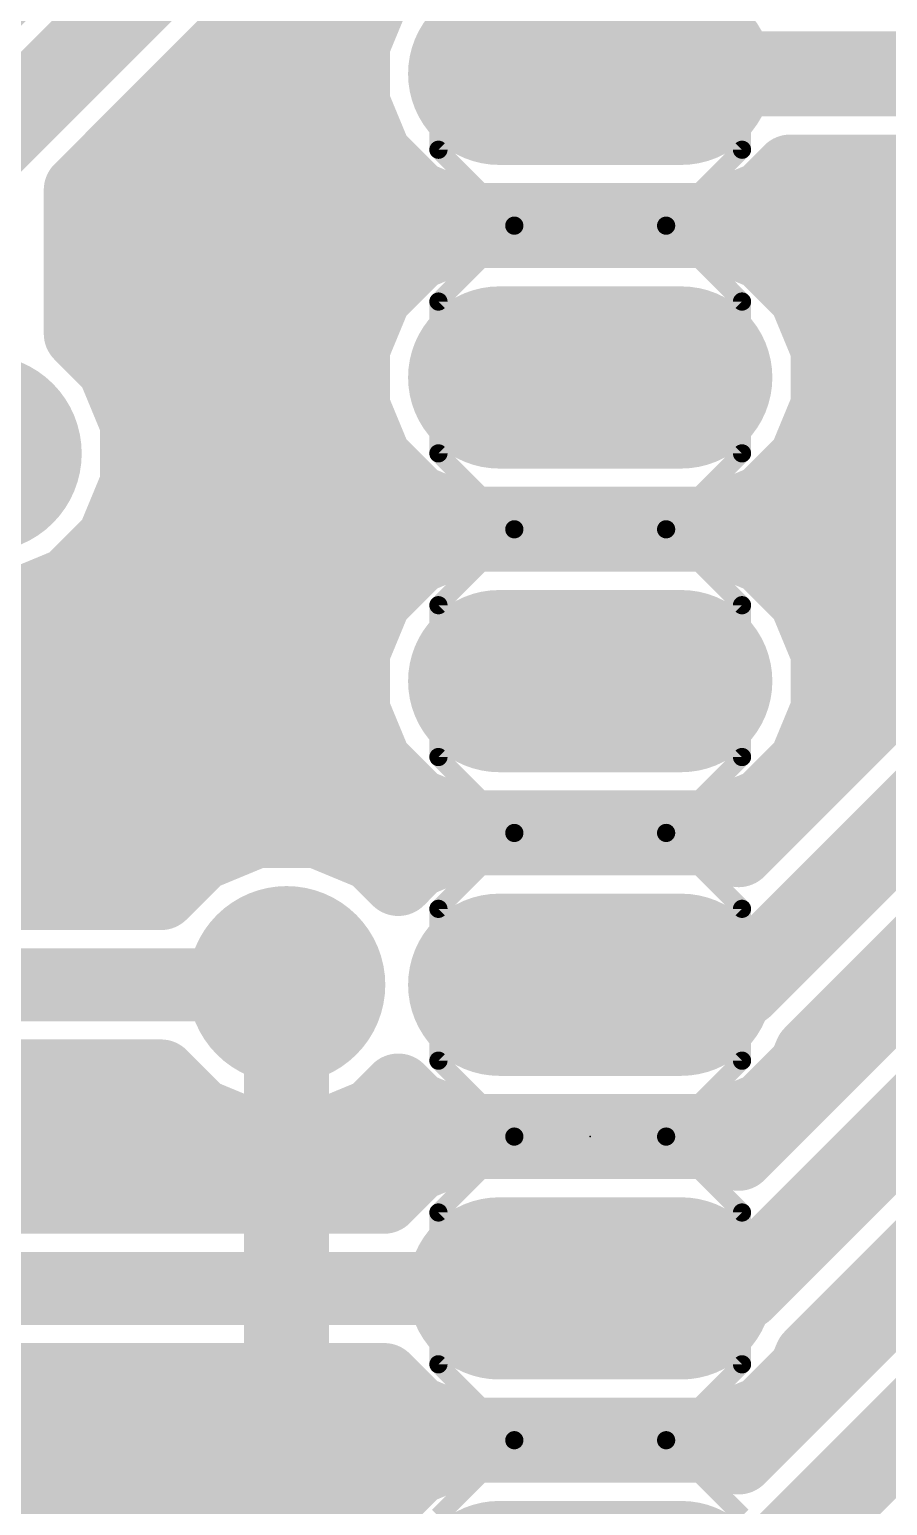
# Model space of a CAD drawing. Extents: x 30.8 to 86, y 18.1 to 73.3.
# Drawn here: x 38.49 to 45.67, y 43.9 to 56.25 of the extents above; entities that cross this region are included whole.
import ezdxf

# ---------------------------------------------------------------- set-up
doc = ezdxf.new("R2010")
doc.units = 0
for name, color, linetype in [('1', 12, 'CONTINUOUS'), ('16', 132, 'CONTINUOUS'), ('17', 110, 'CONTINUOUS'), ('18', 110, 'CONTINUOUS'), ('20', 31, 'CONTINUOUS'), ('21', 253, 'CONTINUOUS'), ('23', 53, 'CONTINUOUS'), ('51', 253, 'CONTINUOUS')]:
    doc.layers.add(name, color=color, linetype=linetype)

# ---------------------------------------------------------------- blocks, each defined once
blk = doc.blocks.new('RECT')
blk.add_solid([(-0.5, -0.5), (0.5, -0.5), (-0.5, 0.5), (0.5, 0.5)])
blk = doc.blocks.new('LONGP100')
at = {"const_width": 1}
blk.add_lwpolyline([(-0.5, 0), (0.5, 0)], dxfattribs=at)
at = {"const_width": 0.5}
for points in [[(-0.5, 0.25, 1), (-0.5, -0.25)], [(0.5, -0.25, 1), (0.5, 0.25)]]:
    blk.add_lwpolyline(points, format="xyb", dxfattribs=at)
blk = doc.blocks.new('ROUNDV')
at = {"const_width": 0.5}
blk.add_lwpolyline([(0, -0.25, 1), (0, 0.25, 1), (0, -0.25)], format="xyb", dxfattribs=at)

msp = doc.modelspace()

# ---------------------------------------------------------------- linework, layer by layer
at = {"layer": '1', "const_width": 0.7112}
msp.add_lwpolyline([(40.64, 48.26), (40.64, 40.64)], dxfattribs=at)
at = {"layer": '1', "const_width": 0.3556}
msp.add_lwpolyline([(40.8178, 48.26, 1), (40.4622, 48.26)], format="xyb", dxfattribs=at)
at = {"layer": '16'}
for points, const_width in [([(40.5859, 58.8804), (37.4109, 55.7054)], 0.6096), ([(38.1, 55.245), (41.275, 58.42)], 0.7112), ([(38.9128, 54.9083), (41.5591, 57.5547)], 0.6096), ([(41.3844, 56.5706), (41.1988, 56.1225)], 0.6096), ([(41.1988, 56.1225), (41.1988, 55.6375)], 0.6096), ([(40.0877, 56.0832), (41.1988, 56.0832)], 0.6096), ([(43.18, 55.88), (48.895, 55.88)], 0.7112), ([(41.1988, 55.6375), (41.3844, 55.1894)], 0.6096), ([(39.4781, 55.4736), (41.2667, 55.4736)], 0.6096), ([(41.3844, 55.1894), (41.7274, 54.8464)], 0.6096), ([(50.1109, 55.0704), (44.4215, 49.381)], 0.6096), ([(44.6326, 54.8464), (44.8534, 55.0672)], 0.6096), ([(44.8534, 55.0672), (47.8938, 55.0672)], 0.6096), ([(38.9128, 53.7062), (38.9128, 54.9083)], 0.6096), ([(38.9128, 54.864), (41.7098, 54.864)], 0.6096), ([(41.7274, 54.8464), (42.1755, 54.6608)], 0.6096), ([(44.1845, 54.6608), (44.6326, 54.8464)], 0.6096), ([(44.6502, 54.864), (48.097, 54.864)], 0.6096), ([(42.1755, 54.6608), (44.1845, 54.6608)], 0.6096), ([(44.45, 48.26), (50.8, 54.61)], 0.7112), ([(42.1755, 54.5592), (41.7274, 54.3736)], 0.6096), ([(44.1845, 54.5592), (42.1755, 54.5592)], 0.6096), ([(44.6326, 54.3736), (44.1845, 54.5592)], 0.6096), ([(41.7274, 54.3736), (41.3844, 54.0306)], 0.6096), ([(44.9756, 54.0306), (44.6326, 54.3736)], 0.6096), ([(38.9128, 54.2544), (41.6082, 54.2544)], 0.6096), ([(44.7518, 54.2544), (49.2949, 54.2544)], 0.6096), ([(41.3844, 54.0306), (41.1988, 53.5825)], 0.6096), ([(45.1612, 53.5825), (44.9756, 54.0306)], 0.6096), ([(45.0228, 47.6833), (51.1367, 53.7972)], 0.6096), ([(39.1874, 53.4316), (38.9128, 53.7062)], 0.6096), ([(38.9742, 53.6448), (41.2246, 53.6448)], 0.6096), ([(41.1988, 53.5825), (41.1988, 53.0975)], 0.6096), ([(45.1354, 53.6448), (48.6853, 53.6448)], 0.6096), ([(45.1612, 53.0975), (45.1612, 53.5825)], 0.6096), ([(39.3827, 52.9601), (39.1874, 53.4316)], 0.6096), ([(39.3516, 53.0352), (41.2246, 53.0352)], 0.6096), ([(41.1988, 53.0975), (41.3844, 52.6494)], 0.6096), ([(44.9756, 52.6494), (45.1612, 53.0975)], 0.6096), ([(45.1354, 53.0352), (48.0757, 53.0352)], 0.6096), ([(39.3827, 52.4499), (39.3827, 52.9601)], 0.6096), ([(41.3844, 52.6494), (41.7274, 52.3064)], 0.6096), ([(44.6326, 52.3064), (44.9756, 52.6494)], 0.6096), ([(39.1874, 51.9784), (39.3827, 52.4499)], 0.6096), ([(39.3727, 52.4256), (41.6082, 52.4256)], 0.6096), ([(50.1109, 52.5304), (44.4215, 46.841)], 0.6096), ([(44.7518, 52.4256), (47.4661, 52.4256)], 0.6096), ([(41.7274, 52.3064), (42.1755, 52.1208)], 0.6096), ([(44.1845, 52.1208), (44.6326, 52.3064)], 0.6096), ([(42.1755, 52.1208), (44.1845, 52.1208)], 0.6096), ([(44.45, 45.72), (50.8, 52.07)], 0.7112), ([(38.8266, 51.6176), (39.1874, 51.9784)], 0.6096), ([(42.1755, 52.0192), (41.7274, 51.8336)], 0.6096), ([(44.1845, 52.0192), (42.1755, 52.0192)], 0.6096), ([(44.6326, 51.8336), (44.1845, 52.0192)], 0.6096), ([(39.025, 51.816), (41.7098, 51.816)], 0.6096), ([(41.7274, 51.8336), (41.3844, 51.4906)], 0.6096), ([(44.9756, 51.4906), (44.6326, 51.8336)], 0.6096), ([(44.6502, 51.816), (46.8565, 51.816)], 0.6096), ([(38.3551, 51.4223), (38.8266, 51.6176)], 0.6096), ([(41.3844, 51.4906), (41.1988, 51.0425)], 0.6096), ([(45.1612, 51.0425), (44.9756, 51.4906)], 0.6096), ([(37.8449, 51.4223), (38.3551, 51.4223)], 0.6096), ([(37.4733, 51.2064), (41.2667, 51.2064)], 0.6096), ([(45.0228, 45.1433), (51.1367, 51.2572)], 0.6096), ([(45.0933, 51.2064), (46.2469, 51.2064)], 0.6096), ([(41.1988, 51.0425), (41.1988, 50.5575)], 0.6096), ([(45.1612, 50.5575), (45.1612, 51.0425)], 0.6096), ([(37.5412, 50.5968), (41.1988, 50.5968)], 0.6096), ([(45.1612, 50.5968), (45.6373, 50.5968)], 0.6096), ([(41.1988, 50.5575), (41.3844, 50.1094)], 0.6096), ([(44.9756, 50.1094), (45.1612, 50.5575)], 0.6096), ([(50.3396, 50.2191), (44.4215, 44.301)], 0.6096), ([(41.3844, 50.1094), (41.7274, 49.7664)], 0.6096), ([(44.6326, 49.7664), (44.9756, 50.1094)], 0.6096), ([(37.2334, 49.9872), (41.5066, 49.9872)], 0.6096), ([(44.8534, 49.9872), (45.0277, 49.9872)], 0.6096), ([(41.7274, 49.7664), (42.1755, 49.5808)], 0.6096), ([(44.1845, 49.5808), (44.6326, 49.7664)], 0.6096), ([(42.1755, 49.5808), (44.1845, 49.5808)], 0.6096), ([(44.45, 43.18), (50.8, 49.53)], 0.7112), ([(40.3849, 49.5427), (39.9134, 49.3474)], 0.6096), ([(40.8951, 49.5427), (40.3849, 49.5427)], 0.6096), ([(41.3666, 49.3474), (40.8951, 49.5427)], 0.6096), ([(42.1755, 49.4792), (41.7274, 49.2936)], 0.6096), ([(44.1845, 49.4792), (42.1755, 49.4792)], 0.6096), ([(44.4215, 49.381), (44.1845, 49.4792)], 0.6096), ([(36.8098, 49.3776), (39.9863, 49.3776)], 0.6096), ([(39.9134, 49.3474), (39.588, 49.022)], 0.6096), ([(41.2937, 49.3776), (41.9302, 49.3776)], 0.6096), ([(41.5739, 49.1401), (41.3666, 49.3474)], 0.6096), ([(41.7274, 49.2936), (41.5739, 49.1401)], 0.6096), ([(39.588, 49.022), (37.2842, 49.022)], 0.6096), ([(35.56, 48.26), (40.64, 48.26)], 0.6096), ([(43.18, 48.26), (44.45, 48.26)], 0.7112), ([(45.4979, 48.1584), (45.7389, 48.1584)], 0.6096), ([(44.9756, 47.5694), (45.0228, 47.6833)], 0.6096), ([(37.2842, 47.498), (39.588, 47.498)], 0.6096), ([(39.588, 47.498), (39.9134, 47.1726)], 0.6096), ([(44.6326, 47.2264), (44.9756, 47.5694)], 0.6096), ([(44.955, 47.5488), (45.1293, 47.5488)], 0.6096), ([(41.3666, 47.1726), (41.5739, 47.3799)], 0.6096), ([(41.5739, 47.3799), (41.7274, 47.2264)], 0.6096), ([(39.9134, 47.1726), (40.3849, 46.9773)], 0.6096), ([(40.8951, 46.9773), (41.3666, 47.1726)], 0.6096), ([(41.7274, 47.2264), (42.1755, 47.0408)], 0.6096), ([(44.1845, 47.0408), (44.6326, 47.2264)], 0.6096), ([(42.1755, 47.0408), (44.1845, 47.0408)], 0.6096), ([(32.3925, 46.9392), (44.5197, 46.9392)], 0.6096), ([(40.3849, 46.9773), (40.8951, 46.9773)], 0.6096), ([(42.1755, 46.9392), (41.7274, 46.7536)], 0.6096), ([(44.1845, 46.9392), (42.1755, 46.9392)], 0.6096), ([(44.4215, 46.841), (44.1845, 46.9392)], 0.6096), ([(41.7274, 46.7536), (41.4558, 46.482)], 0.6096), ([(41.4558, 46.482), (37.2842, 46.482)], 0.6096), ([(43.18, 45.72), (44.45, 45.72)], 0.7112), ([(35.56, 45.72), (43.18, 45.72)], 0.6096), ([(45.5995, 45.72), (45.8405, 45.72)], 0.6096), ([(44.9756, 45.0294), (45.0228, 45.1433)], 0.6096), ([(44.6326, 44.6864), (44.9756, 45.0294)], 0.6096), ([(45.0091, 45.1104), (45.2309, 45.1104)], 0.6096), ([(37.2842, 44.958), (41.4558, 44.958)], 0.6096), ([(41.4558, 44.958), (41.7274, 44.6864)], 0.6096), ([(41.7274, 44.6864), (42.1755, 44.5008)], 0.6096), ([(44.1845, 44.5008), (44.6326, 44.6864)], 0.6096), ([(36.5645, 44.5008), (42.1755, 44.5008)], 0.6096), ([(42.1755, 44.3992), (41.7274, 44.2136)], 0.6096), ([(42.1755, 44.5008), (44.1845, 44.5008)], 0.6096), ([(44.1845, 44.3992), (42.1755, 44.3992)], 0.6096), ([(44.1845, 44.5008), (44.6213, 44.5008)], 0.6096), ([(44.4215, 44.301), (44.1845, 44.3992)], 0.6096), ([(41.7274, 44.2136), (41.4558, 43.942)], 0.6096), ([(41.4558, 43.942), (37.2842, 43.942)], 0.6096)]:
    msp.add_lwpolyline(points, dxfattribs=dict(at, const_width=const_width))
for points, const_width in [([(41.3512, 56.1225, 1), (41.0464, 56.1225)], 0.3048), ([(40.0877, 56.2356, 1), (40.0877, 55.9308)], 0.3048), ([(41.058, 56.1808, 1), (41.3396, 56.0642)], 0.3048), ([(41.1988, 55.9308, 1), (41.1988, 56.2356)], 0.3048), ([(43.18, 56.0578, 1), (43.18, 55.7022)], 0.3556), ([(41.3396, 55.6958, 1), (41.058, 55.5792)], 0.3048), ([(39.4781, 55.626, 1), (39.4781, 55.3212)], 0.3048), ([(41.0464, 55.6375, 1), (41.3512, 55.6375)], 0.3048), ([(41.2667, 55.3212, 1), (41.2667, 55.626)], 0.3048), ([(41.4922, 55.2971, 1), (41.2766, 55.0816)], 0.3048), ([(41.2436, 55.1311, 1), (41.5252, 55.2477)], 0.3048), ([(44.8534, 55.2196, 1), (44.8534, 54.9148)], 0.3048), ([(44.9612, 54.9594, 1), (44.7456, 55.175)], 0.3048), ([(39.0652, 54.9083, 1), (38.7604, 54.9083)], 0.3048), ([(38.9128, 55.0164, 1), (38.9128, 54.7116)], 0.3048), ([(38.805, 55.0161, 1), (39.0206, 54.8006)], 0.3048), ([(41.7857, 54.9872, 1), (41.6691, 54.7056)], 0.3048), ([(41.6196, 54.7386, 1), (41.8351, 54.9542)], 0.3048), ([(41.7098, 54.7116, 1), (41.7098, 55.0164)], 0.3048), ([(44.5249, 54.9542, 1), (44.7404, 54.7387)], 0.3048), ([(44.6502, 55.0164, 1), (44.6502, 54.7116)], 0.3048), ([(44.6909, 54.7056, 1), (44.5743, 54.9872)], 0.3048), ([(42.1755, 54.8132, 1), (42.1755, 54.5084)], 0.3048), ([(42.1172, 54.52, 1), (42.2338, 54.8016)], 0.3048), ([(44.1262, 54.8016, 1), (44.2428, 54.52)], 0.3048), ([(44.1845, 54.5084, 1), (44.1845, 54.8132)], 0.3048), ([(42.1755, 54.7116, 1), (42.1755, 54.4068)], 0.3048), ([(42.2338, 54.4184, 1), (42.1172, 54.7)], 0.3048), ([(44.2428, 54.7, 1), (44.1262, 54.4184)], 0.3048), ([(44.1845, 54.4068, 1), (44.1845, 54.7116)], 0.3048), ([(41.6691, 54.5144, 1), (41.7857, 54.2328)], 0.3048), ([(41.8351, 54.2658, 1), (41.6196, 54.4813)], 0.3048), ([(44.7404, 54.4813, 1), (44.5249, 54.2658)], 0.3048), ([(44.5743, 54.2328, 1), (44.6909, 54.5144)], 0.3048), ([(38.9128, 54.4068, 1), (38.9128, 54.102)], 0.3048), ([(41.6082, 54.102, 1), (41.6082, 54.4068)], 0.3048), ([(44.7518, 54.4068, 1), (44.7518, 54.102)], 0.3048), ([(41.5252, 53.9723, 1), (41.2436, 54.0889)], 0.3048), ([(45.1164, 54.0889, 1), (44.8348, 53.9723)], 0.3048), ([(41.2766, 54.1384, 1), (41.4922, 53.9229)], 0.3048), ([(44.8678, 53.9229, 1), (45.0833, 54.1384)], 0.3048), ([(39.0206, 53.814, 1), (38.805, 53.5984)], 0.3048), ([(38.7604, 53.7062, 1), (39.0652, 53.7062)], 0.3048), ([(38.9742, 53.7972, 1), (38.9742, 53.4924)], 0.3048), ([(41.3512, 53.5825, 1), (41.0464, 53.5825)], 0.3048), ([(41.2246, 53.4924, 1), (41.2246, 53.7972)], 0.3048), ([(45.1354, 53.7972, 1), (45.1354, 53.4924)], 0.3048), ([(45.3136, 53.5825, 1), (45.0088, 53.5825)], 0.3048), ([(39.3282, 53.4899, 1), (39.0466, 53.3733)], 0.3048), ([(41.058, 53.6408, 1), (41.3396, 53.5242)], 0.3048), ([(45.0204, 53.5242, 1), (45.302, 53.6408)], 0.3048), ([(39.0797, 53.3238, 1), (39.2952, 53.5394)], 0.3048), ([(39.3516, 53.1876, 1), (39.3516, 52.8828)], 0.3048), ([(41.3396, 53.1558, 1), (41.058, 53.0392)], 0.3048), ([(41.2246, 52.8828, 1), (41.2246, 53.1876)], 0.3048), ([(45.1354, 53.1876, 1), (45.1354, 52.8828)], 0.3048), ([(45.302, 53.0392, 1), (45.0204, 53.1558)], 0.3048), ([(39.5351, 52.9601, 1), (39.2303, 52.9601)], 0.3048), ([(41.0464, 53.0975, 1), (41.3512, 53.0975)], 0.3048), ([(45.0088, 53.0975, 1), (45.3136, 53.0975)], 0.3048), ([(39.2419, 52.9018, 1), (39.5235, 53.0185)], 0.3048), ([(41.4922, 52.7571, 1), (41.2766, 52.5416)], 0.3048), ([(41.2436, 52.5911, 1), (41.5252, 52.7077)], 0.3048), ([(44.8348, 52.7077, 1), (45.1164, 52.5911)], 0.3048), ([(45.0833, 52.5416, 1), (44.8678, 52.7571)], 0.3048), ([(39.3727, 52.578, 1), (39.3727, 52.2732)], 0.3048), ([(39.5235, 52.3915, 1), (39.2419, 52.5082)], 0.3048), ([(41.6082, 52.2732, 1), (41.6082, 52.578)], 0.3048), ([(44.7518, 52.578, 1), (44.7518, 52.2732)], 0.3048), ([(39.2303, 52.4499, 1), (39.5351, 52.4499)], 0.3048), ([(41.7857, 52.4472, 1), (41.6691, 52.1656)], 0.3048), ([(44.6909, 52.1656, 1), (44.5743, 52.4472)], 0.3048), ([(41.6196, 52.1986, 1), (41.8351, 52.4142)], 0.3048), ([(44.5249, 52.4142, 1), (44.7404, 52.1986)], 0.3048), ([(42.1755, 52.2732, 1), (42.1755, 51.9684)], 0.3048), ([(42.1172, 51.98, 1), (42.2338, 52.2616)], 0.3048), ([(44.1262, 52.2616, 1), (44.2428, 51.98)], 0.3048), ([(44.1845, 51.9684, 1), (44.1845, 52.2732)], 0.3048), ([(39.2952, 51.8706, 1), (39.0797, 52.0862)], 0.3048), ([(42.1755, 52.1716, 1), (42.1755, 51.8668)], 0.3048), ([(42.2338, 51.8784, 1), (42.1172, 52.16)], 0.3048), ([(44.2428, 52.16, 1), (44.1262, 51.8784)], 0.3048), ([(44.1845, 51.8668, 1), (44.1845, 52.1716)], 0.3048), ([(39.025, 51.9684, 1), (39.025, 51.6636)], 0.3048), ([(39.0466, 52.0367, 1), (39.3282, 51.9201)], 0.3048), ([(41.6691, 51.9744, 1), (41.7857, 51.6928)], 0.3048), ([(41.8351, 51.7258, 1), (41.6196, 51.9413)], 0.3048), ([(41.7098, 51.6636, 1), (41.7098, 51.9684)], 0.3048), ([(44.7404, 51.9413, 1), (44.5249, 51.7258)], 0.3048), ([(44.6502, 51.9684, 1), (44.6502, 51.6636)], 0.3048), ([(44.5743, 51.6928, 1), (44.6909, 51.9744)], 0.3048), ([(38.7188, 51.7253, 1), (38.9344, 51.5098)], 0.3048), ([(38.8849, 51.4768, 1), (38.7683, 51.7584)], 0.3048), ([(41.2766, 51.5984, 1), (41.4922, 51.3829)], 0.3048), ([(41.5252, 51.4323, 1), (41.2436, 51.5489)], 0.3048), ([(45.1164, 51.5489, 1), (44.8348, 51.4323)], 0.3048), ([(44.8678, 51.3829, 1), (45.0833, 51.5984)], 0.3048), ([(38.2968, 51.5631, 1), (38.4135, 51.2815)], 0.3048), ([(38.3551, 51.2699, 1), (38.3551, 51.5747)], 0.3048), ([(41.2667, 51.054, 1), (41.2667, 51.3588)], 0.3048), ([(45.0933, 51.3588, 1), (45.0933, 51.054)], 0.3048), ([(41.3512, 51.0425, 1), (41.0464, 51.0425)], 0.3048), ([(41.058, 51.1008, 1), (41.3396, 50.9842)], 0.3048), ([(45.3136, 51.0425, 1), (45.0088, 51.0425)], 0.3048), ([(45.0204, 50.9842, 1), (45.302, 51.1008)], 0.3048), ([(41.1988, 50.4444, 1), (41.1988, 50.7492)], 0.3048), ([(45.1612, 50.7492, 1), (45.1612, 50.4444)], 0.3048), ([(45.6373, 50.4444, 1), (45.6373, 50.7492)], 0.3048), ([(41.3396, 50.6158, 1), (41.058, 50.4992)], 0.3048), ([(45.302, 50.4992, 1), (45.0204, 50.6158)], 0.3048), ([(41.0464, 50.5575, 1), (41.3512, 50.5575)], 0.3048), ([(45.0088, 50.5575, 1), (45.3136, 50.5575)], 0.3048), ([(41.4922, 50.2171, 1), (41.2766, 50.0016)], 0.3048), ([(45.0833, 50.0016, 1), (44.8678, 50.2171)], 0.3048), ([(41.2436, 50.0511, 1), (41.5252, 50.1677)], 0.3048), ([(41.5066, 49.8348, 1), (41.5066, 50.1396)], 0.3048), ([(44.8534, 50.1396, 1), (44.8534, 49.8348)], 0.3048), ([(44.8348, 50.1677, 1), (45.1164, 50.0511)], 0.3048), ([(45.0277, 49.8348, 1), (45.0277, 50.1396)], 0.3048), ([(41.7857, 49.9072, 1), (41.6691, 49.6256)], 0.3048), ([(41.6196, 49.6586, 1), (41.8351, 49.8742)], 0.3048), ([(44.5249, 49.8742, 1), (44.7404, 49.6586)], 0.3048), ([(44.6909, 49.6256, 1), (44.5743, 49.9072)], 0.3048), ([(42.1755, 49.7332, 1), (42.1755, 49.4284)], 0.3048), ([(44.1845, 49.4284, 1), (44.1845, 49.7332)], 0.3048), ([(40.3849, 49.6951, 1), (40.3849, 49.3903)], 0.3048), ([(40.4432, 49.4019, 1), (40.3265, 49.6835)], 0.3048), ([(40.9535, 49.6835, 1), (40.8368, 49.4019)], 0.3048), ([(40.8951, 49.3903, 1), (40.8951, 49.6951)], 0.3048), ([(42.1755, 49.6316, 1), (42.1755, 49.3268)], 0.3048), ([(42.1172, 49.44, 1), (42.2338, 49.7216)], 0.3048), ([(42.2338, 49.3384, 1), (42.1172, 49.62)], 0.3048), ([(44.1262, 49.7216, 1), (44.2428, 49.44)], 0.3048), ([(44.2428, 49.62, 1), (44.1262, 49.3384)], 0.3048), ([(44.1845, 49.3268, 1), (44.1845, 49.6316)], 0.3048), ([(39.8551, 49.4882, 1), (39.9717, 49.2066)], 0.3048), ([(40.0212, 49.2397, 1), (39.8056, 49.4552)], 0.3048), ([(39.9863, 49.2252, 1), (39.9863, 49.53)], 0.3048), ([(41.2937, 49.53, 1), (41.2937, 49.2252)], 0.3048), ([(41.4744, 49.4552, 1), (41.2588, 49.2397)], 0.3048), ([(41.3083, 49.2066, 1), (41.4249, 49.4882)], 0.3048), ([(41.9302, 49.2252, 1), (41.9302, 49.53)], 0.3048), ([(44.3138, 49.4888, 1), (44.5293, 49.2732)], 0.3048), ([(44.3632, 49.2402, 1), (44.4799, 49.5218)], 0.3048), ([(41.6691, 49.4344, 1), (41.7857, 49.1528)], 0.3048), ([(41.8351, 49.1858, 1), (41.6196, 49.4013)], 0.3048), ([(41.4661, 49.2479, 1), (41.6817, 49.0323)], 0.3048), ([(41.4661, 49.0323, 1), (41.6817, 49.2479)], 0.3048), ([(39.4802, 49.1298, 1), (39.6957, 48.9142)], 0.3048), ([(39.588, 48.8696, 1), (39.588, 49.1744)], 0.3048), ([(40.64, 48.1076, 1), (40.64, 48.4124)], 0.3048), ([(43.18, 48.4378, 1), (43.18, 48.0822)], 0.3556), ([(44.3243, 48.3857, 1), (44.5757, 48.1343)], 0.3556), ([(44.45, 48.0822, 1), (44.45, 48.4378)], 0.3556), ([(45.4979, 48.3108, 1), (45.4979, 48.006)], 0.3048), ([(45.7389, 48.006, 1), (45.7389, 48.3108)], 0.3048), ([(44.915, 47.7911, 1), (45.1305, 47.5755)], 0.3048), ([(45.1636, 47.625, 1), (44.882, 47.7416)], 0.3048), ([(39.6957, 47.6058, 1), (39.4802, 47.3902)], 0.3048), ([(39.588, 47.3456, 1), (39.588, 47.6504)], 0.3048), ([(44.955, 47.7012, 1), (44.955, 47.3964)], 0.3048), ([(45.0833, 47.4616, 1), (44.8678, 47.6771)], 0.3048), ([(45.1293, 47.3964, 1), (45.1293, 47.7012)], 0.3048), ([(41.6817, 47.4877, 1), (41.4661, 47.2721)], 0.3048), ([(41.6817, 47.2721, 1), (41.4661, 47.4877)], 0.3048), ([(44.8348, 47.6277, 1), (45.1164, 47.5111)], 0.3048), ([(39.9717, 47.3134, 1), (39.8551, 47.0318)], 0.3048), ([(39.8056, 47.0648, 1), (40.0212, 47.2803)], 0.3048), ([(41.2588, 47.2803, 1), (41.4744, 47.0648)], 0.3048), ([(41.4249, 47.0318, 1), (41.3083, 47.3134)], 0.3048), ([(41.7857, 47.3672, 1), (41.6691, 47.0856)], 0.3048), ([(41.6196, 47.1186, 1), (41.8351, 47.3342)], 0.3048), ([(44.5249, 47.3342, 1), (44.7404, 47.1186)], 0.3048), ([(44.6909, 47.0856, 1), (44.5743, 47.3672)], 0.3048), ([(42.1755, 47.1932, 1), (42.1755, 46.8884)], 0.3048), ([(42.1172, 46.9, 1), (42.2338, 47.1816)], 0.3048), ([(44.1262, 47.1816, 1), (44.2428, 46.9)], 0.3048), ([(44.1845, 46.8884, 1), (44.1845, 47.1932)], 0.3048), ([(40.3849, 47.1297, 1), (40.3849, 46.8249)], 0.3048), ([(40.3265, 46.8365, 1), (40.4432, 47.1181)], 0.3048), ([(40.8368, 47.1181, 1), (40.9535, 46.8365)], 0.3048), ([(40.8951, 46.8249, 1), (40.8951, 47.1297)], 0.3048), ([(42.1755, 47.0916, 1), (42.1755, 46.7868)], 0.3048), ([(42.2338, 46.7984, 1), (42.1172, 47.08)], 0.3048), ([(44.2428, 47.08, 1), (44.1262, 46.7984)], 0.3048), ([(44.1845, 46.7868, 1), (44.1845, 47.0916)], 0.3048), ([(44.5197, 46.7868, 1), (44.5197, 47.0916)], 0.3048), ([(41.6691, 46.8944, 1), (41.7857, 46.6128)], 0.3048), ([(41.8351, 46.6458, 1), (41.6196, 46.8613)], 0.3048), ([(44.3138, 46.9488, 1), (44.5293, 46.7332)], 0.3048), ([(44.3632, 46.7002, 1), (44.4799, 46.9818)], 0.3048), ([(41.348, 46.5898, 1), (41.5636, 46.3742)], 0.3048), ([(41.4558, 46.3296, 1), (41.4558, 46.6344)], 0.3048), ([(43.18, 45.8978, 1), (43.18, 45.5422)], 0.3556), ([(44.45, 45.5422, 1), (44.45, 45.8978)], 0.3556), ([(43.18, 45.5676, 1), (43.18, 45.8724)], 0.3048), ([(44.3243, 45.8457, 1), (44.5757, 45.5943)], 0.3556), ([(45.5995, 45.8724, 1), (45.5995, 45.5676)], 0.3048), ([(45.1636, 45.085, 1), (44.882, 45.2016)], 0.3048), ([(45.0091, 45.2628, 1), (45.0091, 44.958)], 0.3048), ([(45.0833, 44.9216, 1), (44.8678, 45.1371)], 0.3048), ([(44.915, 45.2511, 1), (45.1305, 45.0355)], 0.3048), ([(45.2309, 44.958, 1), (45.2309, 45.2628)], 0.3048), ([(41.5636, 45.0658, 1), (41.348, 44.8502)], 0.3048), ([(41.4558, 44.8056, 1), (41.4558, 45.1104)], 0.3048), ([(44.8348, 45.0877, 1), (45.1164, 44.9711)], 0.3048), ([(41.7857, 44.8272, 1), (41.6691, 44.5456)], 0.3048), ([(41.6196, 44.5786, 1), (41.8351, 44.7942)], 0.3048), ([(44.5249, 44.7942, 1), (44.7404, 44.5786)], 0.3048), ([(44.6909, 44.5456, 1), (44.5743, 44.8272)], 0.3048), ([(42.1755, 44.6532, 1), (42.1755, 44.3484)], 0.3048), ([(42.1755, 44.5516, 1), (42.1755, 44.2468)], 0.3048), ([(42.1172, 44.36, 1), (42.2338, 44.6416)], 0.3048), ([(42.2338, 44.2584, 1), (42.1172, 44.54)], 0.3048), ([(42.1755, 44.3484, 1), (42.1755, 44.6532)], 0.3048), ([(44.1845, 44.6532, 1), (44.1845, 44.3484)], 0.3048), ([(44.1262, 44.6416, 1), (44.2428, 44.36)], 0.3048), ([(44.2428, 44.54, 1), (44.1262, 44.2584)], 0.3048), ([(44.1845, 44.3484, 1), (44.1845, 44.6532)], 0.3048), ([(44.1845, 44.2468, 1), (44.1845, 44.5516)], 0.3048), ([(44.6213, 44.3484, 1), (44.6213, 44.6532)], 0.3048), ([(44.3632, 44.1602, 1), (44.4799, 44.4418)], 0.3048), ([(41.6691, 44.3544, 1), (41.7857, 44.0728)], 0.3048), ([(41.8351, 44.1058, 1), (41.6196, 44.3213)], 0.3048), ([(44.3138, 44.4088, 1), (44.5293, 44.1932)], 0.3048), ([(41.348, 44.0498, 1), (41.5636, 43.8342)], 0.3048), ([(41.4558, 43.7896, 1), (41.4558, 44.0944)], 0.3048)]:
    msp.add_lwpolyline(points, format="xyb", dxfattribs=dict(at, const_width=const_width))
at = {"layer": '20', "const_width": 0.1524}
msp.add_lwpolyline([(58.42, 18.2245, 1), (58.42, 73.2155, 1), (58.42, 18.2245)], format="xyb", dxfattribs=at)
at = {"layer": '21', "const_width": 0.1524}
for points in [[(41.91, 55.245), (41.91, 56.515)], [(44.45, 56.515), (44.45, 55.245)], [(41.91, 55.245), (42.545, 54.61)], [(43.815, 54.61), (44.45, 55.245)], [(41.91, 53.975), (42.545, 54.61)], [(42.545, 54.61), (43.815, 54.61)], [(43.815, 54.61), (44.45, 53.975)], [(41.91, 52.705), (41.91, 53.975)], [(44.45, 53.975), (44.45, 52.705)], [(42.545, 52.07), (41.91, 52.705)], [(44.45, 52.705), (43.815, 52.07)], [(41.91, 51.435), (42.545, 52.07)], [(42.545, 52.07), (43.815, 52.07)], [(43.815, 52.07), (44.45, 51.435)], [(41.91, 50.165), (41.91, 51.435)], [(44.45, 51.435), (44.45, 50.165)], [(42.545, 49.53), (41.91, 50.165)], [(44.45, 50.165), (43.815, 49.53)], [(41.91, 48.895), (42.545, 49.53)], [(42.545, 49.53), (43.815, 49.53)], [(43.815, 49.53), (44.45, 48.895)], [(41.91, 47.625), (41.91, 48.895)], [(44.45, 48.895), (44.45, 47.625)], [(41.91, 47.625), (42.545, 46.99)], [(43.815, 46.99), (44.45, 47.625)], [(41.91, 46.355), (42.545, 46.99)], [(42.545, 46.99), (43.815, 46.99)], [(43.815, 46.99), (44.45, 46.355)], [(41.91, 45.085), (41.91, 46.355)], [(44.45, 46.355), (44.45, 45.085)], [(42.545, 44.45), (41.91, 45.085)], [(44.45, 45.085), (43.815, 44.45)], [(41.91, 43.815), (42.545, 44.45)], [(42.545, 44.45), (43.815, 44.45)], [(43.815, 44.45), (44.45, 43.815)]]:
    msp.add_lwpolyline(points, dxfattribs=at)
at = {"layer": '21', "const_width": 0.0762}
for points in [[(41.9369, 55.2719, 1), (41.8831, 55.2181)], [(44.4769, 55.2181, 1), (44.4231, 55.2719)], [(41.8719, 55.245, 1), (41.9481, 55.245)], [(44.4119, 55.245, 1), (44.4881, 55.245)], [(42.545, 54.6481, 1), (42.545, 54.5719)], [(42.5719, 54.5831, 1), (42.5181, 54.6369)], [(42.5181, 54.5831, 1), (42.5719, 54.6369)], [(43.8419, 54.6369, 1), (43.7881, 54.5831)], [(43.7881, 54.6369, 1), (43.8419, 54.5831)], [(43.815, 54.5719, 1), (43.815, 54.6481)], [(41.9481, 53.975, 1), (41.8719, 53.975)], [(41.8831, 54.0019, 1), (41.9369, 53.9481)], [(44.4881, 53.975, 1), (44.4119, 53.975)], [(44.4231, 53.9481, 1), (44.4769, 54.0019)], [(41.8719, 52.705, 1), (41.9481, 52.705)], [(41.9369, 52.7319, 1), (41.8831, 52.6781)], [(44.4119, 52.705, 1), (44.4881, 52.705)], [(44.4769, 52.6781, 1), (44.4231, 52.7319)], [(42.545, 52.1081, 1), (42.545, 52.0319)], [(42.5719, 52.0431, 1), (42.5181, 52.0969)], [(42.5181, 52.0431, 1), (42.5719, 52.0969)], [(43.8419, 52.0969, 1), (43.7881, 52.0431)], [(43.7881, 52.0969, 1), (43.8419, 52.0431)], [(43.815, 52.0319, 1), (43.815, 52.1081)], [(41.9481, 51.435, 1), (41.8719, 51.435)], [(41.8831, 51.4619, 1), (41.9369, 51.4081)], [(44.4881, 51.435, 1), (44.4119, 51.435)], [(44.4231, 51.4081, 1), (44.4769, 51.4619)], [(41.8719, 50.165, 1), (41.9481, 50.165)], [(41.9369, 50.1919, 1), (41.8831, 50.1381)], [(44.4119, 50.165, 1), (44.4881, 50.165)], [(44.4769, 50.1381, 1), (44.4231, 50.1919)], [(42.545, 49.5681, 1), (42.545, 49.4919)], [(42.5719, 49.5031, 1), (42.5181, 49.5569)], [(42.5181, 49.5031, 1), (42.5719, 49.5569)], [(43.8419, 49.5569, 1), (43.7881, 49.5031)], [(43.7881, 49.5569, 1), (43.8419, 49.5031)], [(43.815, 49.4919, 1), (43.815, 49.5681)], [(41.9481, 48.895, 1), (41.8719, 48.895)], [(41.8831, 48.9219, 1), (41.9369, 48.8681)], [(44.4881, 48.895, 1), (44.4119, 48.895)], [(44.4231, 48.8681, 1), (44.4769, 48.9219)], [(41.8719, 47.625, 1), (41.9481, 47.625)], [(41.9369, 47.6519, 1), (41.8831, 47.5981)], [(44.4119, 47.625, 1), (44.4881, 47.625)], [(44.4769, 47.5981, 1), (44.4231, 47.6519)], [(42.545, 47.0281, 1), (42.545, 46.9519)], [(42.5719, 46.9631, 1), (42.5181, 47.0169)], [(42.5181, 46.9631, 1), (42.5719, 47.0169)], [(43.8419, 47.0169, 1), (43.7881, 46.9631)], [(43.7881, 47.0169, 1), (43.8419, 46.9631)], [(43.815, 46.9519, 1), (43.815, 47.0281)], [(41.9481, 46.355, 1), (41.8719, 46.355)], [(44.4881, 46.355, 1), (44.4119, 46.355)], [(41.8831, 46.3819, 1), (41.9369, 46.3281)], [(44.4231, 46.3281, 1), (44.4769, 46.3819)], [(41.8719, 45.085, 1), (41.9481, 45.085)], [(41.9369, 45.1119, 1), (41.8831, 45.0581)], [(44.4119, 45.085, 1), (44.4881, 45.085)], [(44.4769, 45.0581, 1), (44.4231, 45.1119)], [(42.545, 44.4881, 1), (42.545, 44.4119)], [(42.5719, 44.4231, 1), (42.5181, 44.4769)], [(42.5181, 44.4231, 1), (42.5719, 44.4769)], [(43.8419, 44.4769, 1), (43.7881, 44.4231)], [(43.7881, 44.4769, 1), (43.8419, 44.4231)], [(43.815, 44.4119, 1), (43.815, 44.4881)]]:
    msp.add_lwpolyline(points, format="xyb", dxfattribs=at)
at = {"layer": '23'}
msp.add_point((43.18, 46.99), dxfattribs=at)

# ---------------------------------------------------------------- block references
at = {"layer": '17', "xscale": 1.524, "yscale": 1.524, "rotation": 180}
for p in [(43.18, 55.88), (43.18, 55.88), (43.18, 53.34), (43.18, 53.34), (43.18, 50.8), (43.18, 50.8), (43.18, 48.26), (43.18, 48.26), (43.18, 45.72), (43.18, 45.72), (43.18, 43.18), (43.18, 43.18)]:
    msp.add_blockref('LONGP100', p, dxfattribs=at)
at = {"layer": '18', "xscale": 1.651, "yscale": 1.651}
for p in [(38.1, 52.705), (38.1, 52.705), (40.64, 48.26), (40.64, 48.26)]:
    msp.add_blockref('ROUNDV', p, dxfattribs=at)
at = {"layer": '51', "xscale": 0.508, "yscale": 0.508, "rotation": 90}
for p in [(43.18, 55.88), (43.18, 53.34), (43.18, 50.8), (43.18, 48.26), (43.18, 45.72)]:
    msp.add_blockref('RECT', p, dxfattribs=at)

doc.saveas('drawing.dxf')
